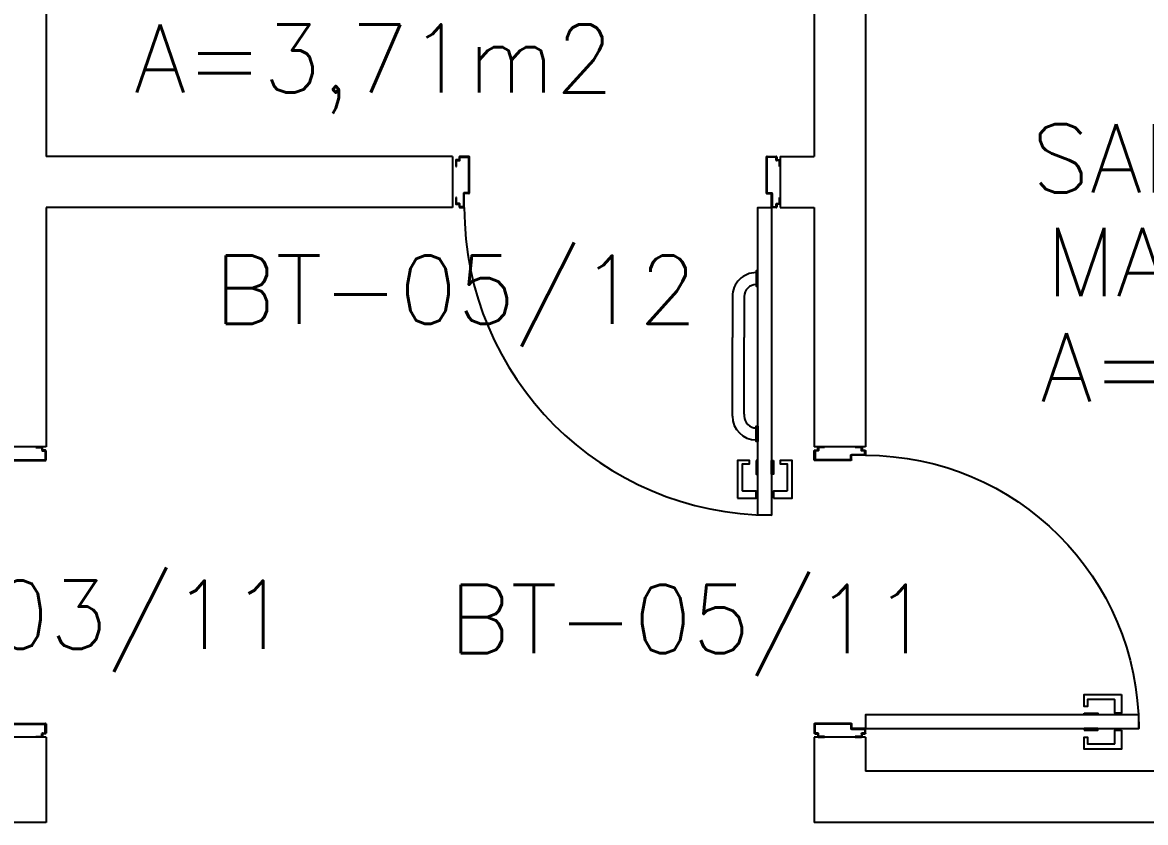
# Model space of a CAD drawing. Header units: millimetres. Extents: x 2128 to 2646, y 1972 to 2207.
# Drawn here: x 2374.643 to 2377.931, y 2021.765 to 2024.107 of the extents above; entities that cross this region are included whole.
import ezdxf

# ---------------------------------------------------------------- set-up
doc = ezdxf.new("R2010")
doc.units = ezdxf.units.MM
for name, color, linetype in [('AR-ALV', 2, 'Continuous'), ('AR-PORTA', 1, 'Continuous'), ('ENDEREÇO', 2, 'Continuous'), ('maçaneta', 1, 'Continuous'), ('mov', 1, 'Continuous'), ('PM-PERFIL U-C', 2, 'Continuous'), ('PM-PUXADOR-V', 1, 'Continuous'), ('pm1', 2, 'Continuous'), ('pm2', 2, 'Continuous'), ('TEXTO', 2, 'Continuous'), ('Área', 2, 'Continuous')]:
    doc.layers.add(name, color=color, linetype=linetype)
doc.styles.add('UNB-100', font='simplex.shx', dxfattribs={"height": 0.2})
doc.styles.add('UNB1-100', font='simplex.shx', dxfattribs={"height": 0.2})

# ---------------------------------------------------------------- blocks, each defined once
blk = doc.blocks.new('PM3')
at = {"layer": 'maçaneta'}
for points in [[(0.02, 0.825), (-0.035, 0.825), (-0.035, 0.715), (0, 0.715), (0, 0.725), (-0.02, 0.725), (-0.02, 0.8035, -0.414214), (-0.0185, 0.805), (0.02, 0.805)], [(0.125, 0.825), (0.07, 0.825), (0.07, 0.805), (0.1085, 0.805, -0.414214), (0.11, 0.8035), (0.11, 0.725), (0.09, 0.725), (0.09, 0.715), (0.125, 0.715)]]:
    blk.add_lwpolyline(points, format="xyb", close=True, dxfattribs=at)
for points in [[(0.02, 0.715), (0.02, 0.755), (0.025, 0.755), (0.025, 0.715)], [(0.07, 0.715), (0.07, 0.755), (0.065, 0.755), (0.065, 0.715)]]:
    blk.add_lwpolyline(points, close=True, dxfattribs=at)
at = {"layer": 'mov'}
blk.add_arc((0.025, 0.075), 0.8, 0, 90, dxfattribs=at)
at = {"layer": 'PM-PERFIL U-C'}
for p, q in [((0.01, 0.065), (0.01, 0.0735)), ((0.0115, 0.075), (0.0235, 0.075)), ((0.012, 0.073), (0.012, 0.0645)), ((0.023, 0.073), (0.012, 0.073)), ((0.023, 0.0335), (0.023, 0.073)), ((0.025, 0.0735), (0.025, 0.034)), ((0.825, 0.0735), (0.825, 0.034)), ((0.8385, 0.075), (0.8265, 0.075)), ((0.827, 0.073), (0.838, 0.073)), ((0.827, 0.0335), (0.827, 0.073)), ((0.838, 0.073), (0.838, 0.0645)), ((0.84, 0.065), (0.84, 0.0735)), ((0, 0.045), (0, 0.0635)), ((0.002, 0.045), (0, 0.045)), ((0.0015, 0.065), (0.01, 0.065)), ((0.002, 0.063), (0.002, 0.045)), ((0.0105, 0.063), (0.002, 0.063)), ((0.0385, 0.034), (0.025, 0.034)), ((0.8115, 0.034), (0.825, 0.034)), ((0.8395, 0.063), (0.848, 0.063)), ((0.8485, 0.065), (0.84, 0.065)), ((0.848, 0.063), (0.848, 0.045)), ((0.848, 0.045), (0.85, 0.045)), ((0.85, 0.045), (0.85, 0.0635)), ((0.038, 0.032), (0.0245, 0.032)), ((0.038, 0.032), (0.038, -0.073)), ((0.04, 0.0325), (0.04, -0.0735)), ((0.81, 0.0325), (0.81, -0.0735)), ((0.812, 0.032), (0.8255, 0.032)), ((0.812, 0.032), (0.812, -0.073)), ((0, -0.045), (0.002, -0.045)), ((0, -0.0635), (0, -0.045)), ((0.01, -0.065), (0.0015, -0.065)), ((0.002, -0.045), (0.002, -0.063)), ((0.002, -0.063), (0.0105, -0.063)), ((0.01, -0.0735), (0.01, -0.065)), ((0.012, -0.0645), (0.012, -0.073)), ((0.838, -0.0645), (0.838, -0.073)), ((0.848, -0.063), (0.8395, -0.063)), ((0.84, -0.0735), (0.84, -0.065)), ((0.84, -0.065), (0.8485, -0.065)), ((0.85, -0.045), (0.848, -0.045)), ((0.848, -0.045), (0.848, -0.063)), ((0.85, -0.0635), (0.85, -0.045)), ((0.0385, -0.075), (0.0115, -0.075)), ((0.012, -0.073), (0.038, -0.073)), ((0.8115, -0.075), (0.8385, -0.075)), ((0.838, -0.073), (0.812, -0.073))]:
    blk.add_line(p, q, dxfattribs=at)
for centre, start, end in [((0.0115, 0.0735), 90, 180), ((0.0235, 0.0735), 360, 90), ((0.8265, 0.0735), 90, 180), ((0.8385, 0.0735), 0, 90), ((0.0015, 0.0635), 90, 180), ((0.0105, 0.0645), 270, 0), ((0.0245, 0.0335), 180, 270), ((0.0385, 0.0325), 0, 90), ((0.8115, 0.0325), 90, 180), ((0.8255, 0.0335), 270, 0), ((0.8395, 0.0645), 180, 270), ((0.8485, 0.0635), 0, 90), ((0.0015, -0.0635), 180, 270), ((0.0105, -0.0645), 0, 90), ((0.8395, -0.0645), 90, 180), ((0.8485, -0.0635), 270, 0), ((0.0115, -0.0735), 180, 270), ((0.0385, -0.0735), 269.9386, 0), ((0.8115, -0.0735), 180, 270.0614), ((0.8385, -0.0735), 270, 0)]:
    blk.add_arc(centre, 0.0015, start, end, dxfattribs=at)
at = {"layer": 'pm1'}
blk.add_lwpolyline([(0.065, 0.875), (0.065, 0.075), (0.025, 0.075), (0.025, 0.875)], close=True, dxfattribs=at)
blk = doc.blocks.new('marco-d')
at = {"layer": 'PM-PERFIL U-C'}
for p, q in [((-0.0135, 0), (-0.0015, 0)), ((-0.025, -0.03), (-0.025, -0.0115)), ((-0.023, -0.03), (-0.025, -0.03)), ((-0.0235, -0.01), (-0.015, -0.01)), ((-0.0145, -0.012), (-0.023, -0.012)), ((-0.023, -0.012), (-0.023, -0.03)), ((-0.015, -0.01), (-0.015, -0.0015)), ((-0.002, -0.002), (-0.013, -0.002)), ((-0.013, -0.002), (-0.013, -0.0105)), ((-0.002, -0.0415), (-0.002, -0.002)), ((0, -0.0015), (0, -0.041)), ((0.013, -0.043), (-0.0005, -0.043)), ((0.0135, -0.041), (0, -0.041)), ((0.013, -0.043), (0.013, -0.148)), ((0.015, -0.0425), (0.015, -0.1485)), ((-0.025, -0.1385), (-0.025, -0.12)), ((-0.025, -0.12), (-0.023, -0.12)), ((-0.023, -0.12), (-0.023, -0.138)), ((-0.015, -0.14), (-0.0235, -0.14)), ((-0.023, -0.138), (-0.0145, -0.138)), ((-0.015, -0.1485), (-0.015, -0.14)), ((0.0135, -0.15), (-0.0135, -0.15)), ((-0.013, -0.1395), (-0.013, -0.148)), ((-0.013, -0.148), (0.013, -0.148))]:
    blk.add_line(p, q, dxfattribs=at)
for centre, start, end in [((-0.0135, -0.0015), 90, 180), ((-0.0015, -0.0015), 360, 90), ((-0.0235, -0.0115), 90, 180), ((-0.0145, -0.0105), 270, 0), ((-0.0005, -0.0415), 180, 270), ((0.0135, -0.0425), 0, 90), ((-0.0235, -0.1385), 180, 270), ((-0.0135, -0.1485), 180, 270), ((-0.0145, -0.1395), 0, 90), ((0.0135, -0.1485), 269.9386, 0)]:
    blk.add_arc(centre, 0.0015, start, end, dxfattribs=at)
blk = doc.blocks.new('marco-e')
at = {"layer": 'PM-PERFIL U-C'}
for p, q in [((0, -0.0015), (0, -0.041)), ((0.0135, 0), (0.0015, 0)), ((0.002, -0.0415), (0.002, -0.002)), ((0.002, -0.002), (0.013, -0.002)), ((0.013, -0.002), (0.013, -0.0105)), ((0.0145, -0.012), (0.023, -0.012)), ((0.015, -0.01), (0.015, -0.0015)), ((0.0235, -0.01), (0.015, -0.01)), ((0.023, -0.012), (0.023, -0.03)), ((0.023, -0.03), (0.025, -0.03)), ((0.025, -0.03), (0.025, -0.0115)), ((-0.015, -0.0425), (-0.015, -0.1485)), ((-0.0135, -0.041), (0, -0.041)), ((-0.013, -0.043), (0.0005, -0.043)), ((-0.013, -0.043), (-0.013, -0.148)), ((0.025, -0.12), (0.023, -0.12)), ((0.023, -0.12), (0.023, -0.138)), ((0.025, -0.1385), (0.025, -0.12)), ((-0.0135, -0.15), (0.0135, -0.15)), ((0.013, -0.148), (-0.013, -0.148)), ((0.013, -0.1395), (0.013, -0.148)), ((0.023, -0.138), (0.0145, -0.138)), ((0.015, -0.14), (0.0235, -0.14)), ((0.015, -0.1485), (0.015, -0.14))]:
    blk.add_line(p, q, dxfattribs=at)
for centre, start, end in [((0.0015, -0.0015), 90, 180), ((0.0145, -0.0105), 180, 270), ((0.0135, -0.0015), 0, 90), ((0.0235, -0.0115), 0, 90), ((-0.0135, -0.0425), 90, 180), ((0.0005, -0.0415), 270, 0), ((-0.0135, -0.1485), 180, 270.0614), ((0.0145, -0.1395), 90, 180), ((0.0135, -0.1485), 270, 0), ((0.0235, -0.1385), 270, 0)]:
    blk.add_arc(centre, 0.0015, start, end, dxfattribs=at)
blk = doc.blocks.new('PM4')
at = {"layer": 'maçaneta'}
for points in [[(0.02, 1), (-0.035, 1), (-0.035, 0.89), (0, 0.89), (0, 0.9), (-0.02, 0.9), (-0.02, 0.9785, -0.414214), (-0.0185, 0.98), (0.02, 0.98)], [(0.125, 1), (0.07, 1), (0.07, 0.98), (0.1085, 0.98, -0.414214), (0.11, 0.9785), (0.11, 0.9), (0.09, 0.9), (0.09, 0.89), (0.125, 0.89)]]:
    blk.add_lwpolyline(points, format="xyb", close=True, dxfattribs=at)
for points in [[(0.02, 0.89), (0.02, 0.93), (0.025, 0.93), (0.025, 0.89)], [(0.07, 0.89), (0.07, 0.93), (0.065, 0.93), (0.065, 0.89)]]:
    blk.add_lwpolyline(points, close=True, dxfattribs=at)
at = {"layer": 'mov'}
blk.add_arc((0.025, 0.15), 0.9, 0, 90, dxfattribs=at)
at = {"layer": 'PM-PUXADOR-V'}
for p, q in [((0.14, 0.76), (0.14, 0.755)), ((0.105, 0.755), (0.105, 0.53)), ((0.14, 0.755), (0.14, 0.53)), ((0.105, 0.415), (0.105, 0.53)), ((0.14, 0.415), (0.14, 0.53)), ((0.105, 0.41), (0.105, 0.415)), ((0.14, 0.41), (0.14, 0.415))]:
    blk.add_line(p, q, dxfattribs=at)
for points in [[(0.065, 0.835), (0.07, 0.835), (0.07, 0.79), (0.065, 0.79)], [(0.065, 0.335), (0.07, 0.335), (0.07, 0.38), (0.065, 0.38)]]:
    blk.add_lwpolyline(points, close=True, dxfattribs=at)
blk.add_lwpolyline([(0.105, 0.755), (0.105, 0.76, 0.414214), (0.07, 0.795)], format="xyb", dxfattribs=at)
for centre, radius, start, end in [((0.07, 0.76), 0.07, 0, 90), ((0.07, 0.41), 0.035, 270, 0), ((0.07, 0.41), 0.07, 270, 0)]:
    blk.add_arc(centre, radius, start, end, dxfattribs=at)
at = {"layer": 'pm2'}
blk.add_lwpolyline([(0.065, 1.05), (0.065, 0.15), (0.025, 0.15), (0.025, 1.05)], close=True, dxfattribs=at)
at = {"layer": 'pm1'}
for name, p in [('marco-d', (0.025, 0.15)), ('marco-e', (0.925, 0.15))]:
    blk.add_blockref(name, p, dxfattribs=at)

msp = doc.modelspace()

# ---------------------------------------------------------------- linework, layer by layer
at = {"layer": 'AR-ALV'}
for p, q in [((2374.7115, 2025.3651), (2374.7115, 2023.7151)), ((2376.9615, 2025.3651), (2376.9615, 2023.7151)), ((2377.1115, 2025.3651), (2377.1115, 2022.8651)), ((2375.9015, 2023.7151), (2374.7115, 2023.7151)), ((2375.9015, 2023.7151), (2375.9015, 2023.5651)), ((2376.8615, 2023.7151), (2376.8615, 2023.5651)), ((2376.8615, 2023.7151), (2376.9615, 2023.7151)), ((2375.9015, 2023.5651), (2374.7115, 2023.5651)), ((2374.7115, 2023.5651), (2374.7115, 2022.8651)), ((2376.8615, 2023.5651), (2376.9615, 2023.5651)), ((2376.9615, 2023.5651), (2376.9615, 2022.8651)), ((2374.7115, 2022.8651), (2374.5615, 2022.8651)), ((2377.1115, 2022.8651), (2376.9615, 2022.8651)), ((2374.7115, 2022.0151), (2374.5615, 2022.0151)), ((2374.7115, 2022.0151), (2374.7115, 2021.7651)), ((2376.9615, 2022.0151), (2376.9615, 2021.7651)), ((2377.1115, 2022.0151), (2376.9615, 2022.0151)), ((2377.1115, 2022.0151), (2377.1115, 2021.9151)), ((2377.9615, 2021.9151), (2377.1115, 2021.9151)), ((2374.7115, 2021.7651), (2371.8115, 2021.7651)), ((2381.4115, 2021.7651), (2376.9615, 2021.7651))]:
    msp.add_line(p, q, dxfattribs=at)

# ---------------------------------------------------------------- block references
at = {"layer": 'AR-PORTA'}
for name, p, rotation in [('PM4', (2376.8615, 2023.7151), 180), ('PM3', (2374.6365, 2022.0151), 90)]:
    msp.add_blockref(name, p, dxfattribs=dict(at, rotation=rotation))
at = {"layer": 'AR-PORTA', "xscale": -1, "rotation": 270}
msp.add_blockref('PM3', (2377.0365, 2022.0151), dxfattribs=at)

# ---------------------------------------------------------------- texts
at = {"layer": 'ENDEREÇO', "style": 'UNB1-100'}
for s, p in [('BT-05/12', (2375.2042, 2023.225)), ('BT-03/11', (2374.0101, 2022.2734)), ('BT-05/11', (2375.8917, 2022.2613))]:
    msp.add_text(s, height=0.2, dxfattribs=at).set_placement(p)
at = {"layer": 'TEXTO', "style": 'UNB-100'}
for s, p in [('SANITÁRIO', (2377.5968, 2023.6093)), ('MASCULINO', (2377.6393, 2023.3063))]:
    msp.add_text(s, height=0.2, dxfattribs=at).set_placement(p)
at = {"layer": 'Área', "style": 'UNB-100'}
for s, p in [('A=3,71m2', (2374.9687, 2023.9017)), ('A=9,83m2', (2377.6229, 2022.998))]:
    msp.add_text(s, height=0.2, dxfattribs=at).set_placement(p)

doc.saveas('drawing.dxf')
